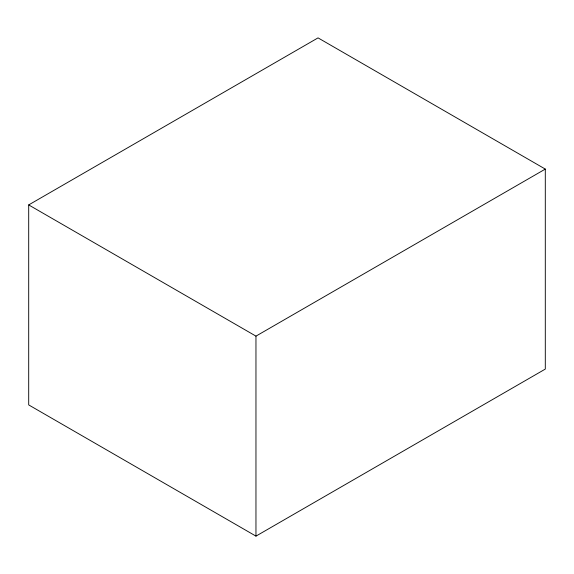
<?xml version="1.0" encoding="UTF-8"?>
<svg xmlns="http://www.w3.org/2000/svg" width="574" height="574" viewBox="0 0 574 574"><rect width="100%" height="100%" fill="white"/><g stroke="black" fill="none" stroke-linecap="round" stroke-linejoin="round"><path stroke-width="0.86" d="M28.7 204.918L318.039 37.877L545.3 169.086L545.3 369.082L255.961 536.123L28.7 404.914L28.7 204.918L255.961 336.127L545.3 169.086M255.961 336.127L255.961 536.123"/></g></svg>
